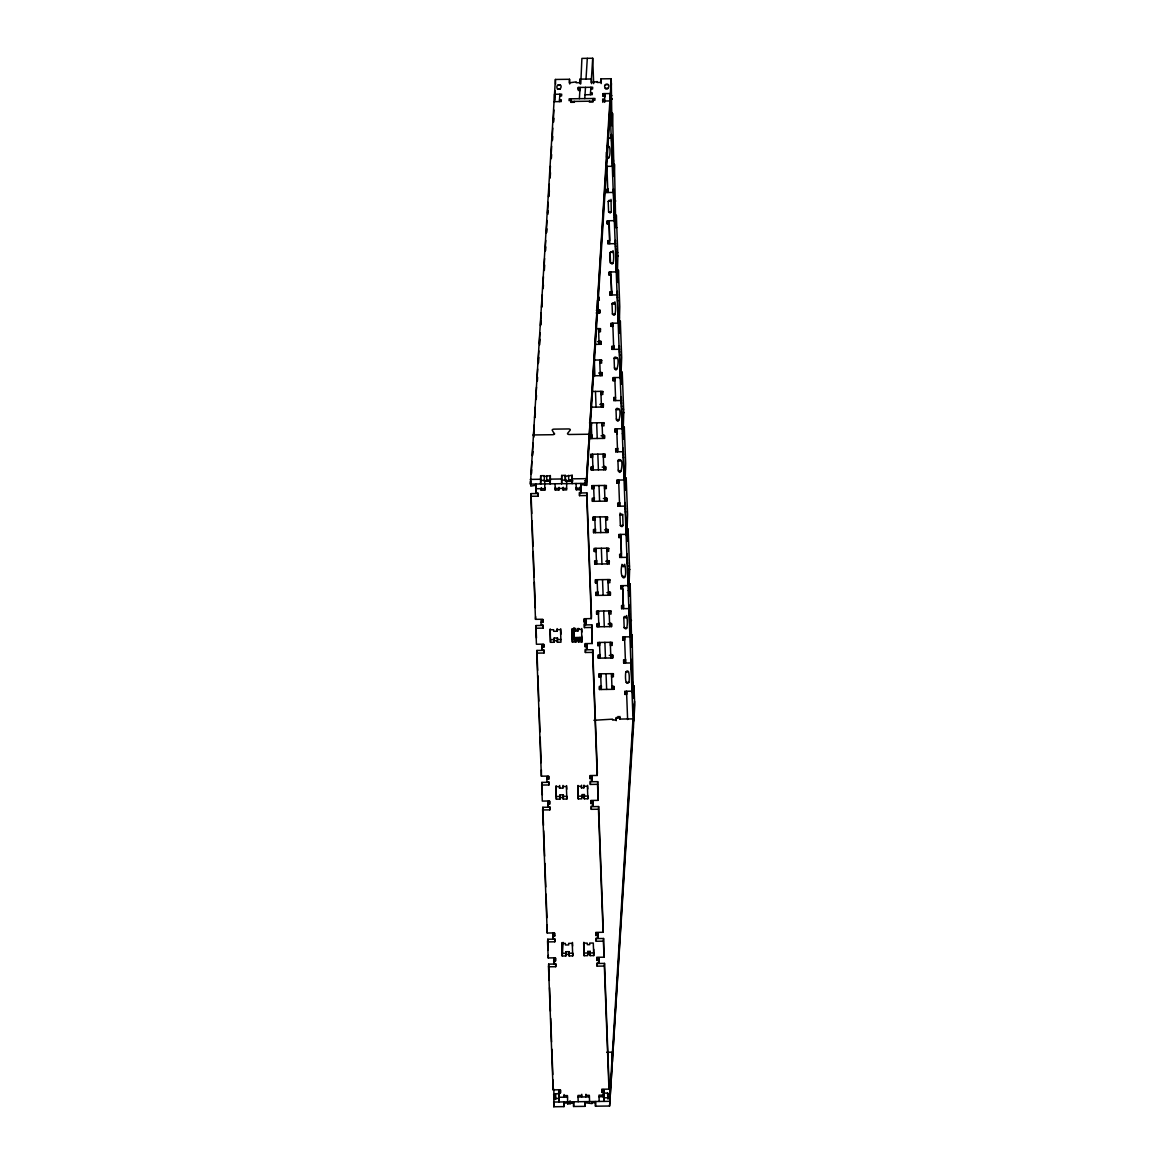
<?xml version="1.0" encoding="UTF-8"?>
<svg xmlns="http://www.w3.org/2000/svg" width="1165" height="1165" viewBox="0 0 1165 1165"><rect width="100%" height="100%" fill="white"/><g stroke="black" fill="none" stroke-linecap="round" stroke-linejoin="round"><path stroke-width="1.5" d="M611.275 119.995L611.873 120.752L611.246 78.725L601.038 78.856L600.82 82.409L597.208 82.467L597.266 81.579L591.179 82.54L592.708 58.25L581.903 58.396L580.782 83.836M611.465 112.816L610.868 109.015M611.188 113.5L612.542 113.486L614.115 176.541L614.45 164.425L613.11 164.44M614.421 221.889L615.688 222.646L614.45 164.425M615.018 215.394L616.358 215.379L617.872 255.761L617.392 273.396M623.246 429.04L623.756 412.599L622.241 372.218L620.887 372.232M623.217 426.492L622.62 422.691M622.955 427.176L624.294 427.162L625.663 463.539L625.154 479.995M624.862 478.116L626.202 478.101L627.571 514.493L627.061 530.934M626.77 529.07L628.11 529.056L629.624 569.437L629.1 584.612M630.731 634.954L632.085 634.94L631.765 647.056L630.178 584L628.823 584.014M632.085 634.94L633.309 693.16L632.056 692.418M621.163 370.397L621.688 357.655L620.333 321.263L618.979 321.278M613.387 162.547L613.46 159.954M615.295 213.501L614.683 210.909M617.348 268.445L616.751 265.853M625.139 476.223L625.212 473.631M627.047 527.177L626.435 524.585M629.1 582.121L628.503 579.529M631.008 633.061L631.081 630.469M632.915 684.015L632.318 681.423M581.539 639.236L581.612 635.93M611.479 114.024L612.193 125.543L612.542 113.486M615.28 214.709L616.023 227.495L616.358 215.379M618.105 282.425L618.426 270.324L617.071 270.338M621.935 384.232L622.241 372.218M626.173 535.58L627.527 535.551L627.76 541.113L628.11 529.056M624.294 427.162L623.959 439.278L623.712 433.657L622.358 433.686M620.333 321.263L619.998 333.379L619.736 327.773M618.426 270.324L619.78 306.701L619.299 324.336M632.639 685.908L633.993 685.894L633.658 698.01M619.329 316.793L619.285 323.156M626.202 478.101L625.867 490.217L625.154 479.893M630.178 584L629.857 596.101L629.581 590.495L628.241 590.524M610.023 105.651L586.257 483.373L530.425 484.101L555.414 79.453L569.525 79.278L569.7 83.982M555.108 91.321L555.021 95.355M530.425 484.101L530.643 480.548M531.051 474.17L531.852 461.457M532.216 455.661L533.002 443.224M533.453 436.045L534.138 425.167M534.589 417.929L535.274 407.066M535.725 399.813L536.526 387.129M536.978 379.892L537.662 369.028M538.012 363.582L538.812 350.913M539.264 343.66L539.948 332.797M540.4 325.545L541.201 312.875M541.536 307.444L542.337 294.76M542.788 287.507L543.472 276.644M543.938 269.406L544.623 258.528M545.074 251.291L545.759 240.412M546.21 233.175L547.011 220.491M547.463 213.253L548.147 202.375M548.497 196.943L549.298 184.274M549.749 177.022L550.433 166.158M550.885 158.906L551.686 146.237M552.021 140.79L552.822 128.121M553.273 120.869L553.957 110.005M555.181 90.754L554.686 100.54L554.453 94.278L561.69 94.176L561.574 95.952L559.768 95.981M531.575 473.427L531.793 469.786M532.711 455.267L532.944 451.627M533.861 437.123L534.196 431.691M535.114 417.201L535.332 413.575M536.25 399.085L536.482 395.459M537.385 380.97L537.618 377.344M538.521 362.854L538.871 357.422M539.672 344.753L540.007 339.306M540.924 324.817L541.143 321.205M542.06 306.715L542.293 303.089M543.196 288.6L543.429 284.974M544.332 270.484L544.681 265.052M545.599 250.562L545.817 246.936M546.735 232.447L546.953 228.821M547.87 214.331L548.103 210.705M549.006 196.215L549.356 190.783M550.157 178.099L550.492 172.668M551.409 158.178L551.628 154.552M552.545 140.062L552.778 136.451M553.681 121.961L553.914 118.335M530.876 496.275L531.051 493.611L538.259 493.523L538.084 496.188L530.876 496.275L535.492 619.343L542.701 619.256L542.817 622.387L541.011 622.416L541.113 625.008L542.919 624.993L543.036 628.124L535.827 628.226L536.424 644.245L543.633 644.158L543.749 647.289L541.943 647.318L542.045 649.91L543.851 649.881L543.968 653.026L536.759 653.114L541.375 776.181L548.569 776.094L548.686 779.225L546.895 779.254L546.982 781.846L548.788 781.832L548.904 784.962L541.696 785.064L542.308 801.083L549.501 800.996L549.618 804.127L547.827 804.156L547.929 806.748L549.72 806.733L549.836 809.864L542.642 809.952L547.244 933.019L554.453 932.932L554.569 936.063L554.729 933.398L552.938 933.427L552.763 936.092L552.865 938.684L554.671 938.67L554.788 941.801L547.579 941.902L548.176 957.921L555.385 957.834L555.501 960.965L553.695 960.994L553.797 963.586L555.603 963.571L555.72 966.702L548.511 966.79L553.127 1089.872L560.321 1089.77L560.452 1092.901L558.647 1092.93L558.982 1101.974L558.807 1090.265L560.613 1090.236L560.452 1092.901M557.482 89.05C554.292 83.399 564.122 83.239 560.19 89.021L557.482 89.05L560.205 89.021M559.389 101.603L559.855 94.205M538.084 496.188L537.968 493.043L536.162 493.072L536.177 486.067M540.677 475.699L540.633 483.97L540.677 475.699L544.288 475.655L544.404 481.247L549.953 481.174M544.943 487.523L544.769 490.188L541.172 490.232L541.332 487.567M544.288 475.655L544.23 476.543L550.317 475.582L550.259 483.839L550.317 475.582M535.492 619.343L535.667 616.678M544.404 481.247L544.463 480.359L540.851 480.417M569.525 79.278L569.292 82.832L576.253 81.856L576.194 82.744L579.806 82.686L580.024 79.133L591.412 78.987L591.587 83.691M544.754 480.359L544.769 490.188M535.827 628.226L535.987 625.547L543.196 625.459L543.036 628.124M570.981 98.792L570.748 102.345L574.36 102.302L574.418 101.413M536.759 653.114L536.934 650.449L544.128 650.361L543.968 653.026M548.307 481.203L548.365 480.315M541.011 622.416L541.186 619.751L542.977 619.722L542.817 622.387M541.943 647.318L542.118 644.653L543.909 644.624L543.749 647.289M542.045 649.91L542.118 644.653M590.772 89.064L592.577 89.035L592.679 87.259L578.277 87.448L578.16 89.224L579.966 89.195M579.369 98.676L580.083 87.419L580.199 90.564M559.04 487.334L558.88 489.999L555.283 490.057L555.443 487.378M541.375 776.181L541.405 769.905M561.137 639.512L557.54 639.57L557.482 637.998L554.176 638.041L554.074 642.279L550.477 642.323L550.23 628.896M584.772 98.617L585.485 87.346M586.01 79.06L587.306 58.323M541.696 785.064L541.871 782.399L549.079 782.298L548.904 784.962M561.69 475.437L561.647 483.693L561.69 475.437L565.287 475.378L565.418 480.97L573.005 480.883M542.642 809.952L542.803 807.287L550.011 807.199L549.836 809.864M566.641 480.067L566.656 489.897L563.059 489.955L563.219 487.276M554.074 642.279L554.176 638.041M565.418 480.97L565.287 475.378M589.417 101.209L589.359 102.098L592.97 102.054L593.189 98.501M546.895 779.254L547.055 776.589L548.861 776.56L548.686 779.225M590.422 94.685L590.888 87.288M550.477 642.323L549.997 629.77L553.608 629.726L553.666 631.299L556.957 631.255L557.132 628.59M556.957 631.255L556.899 629.683L560.511 629.639L560.977 642.192L557.38 642.235L557.482 637.998M547.827 804.156L547.987 801.491L549.793 801.462L549.618 804.127M572.204 475.291L572.146 483.548L572.204 475.291L565.243 476.267M547.929 806.748L547.987 801.491M570.195 480.912L570.253 480.024M547.244 933.019L547.215 924.937M563.423 796.409L567.02 796.35L566.845 799.03L563.248 799.074L563.365 794.836L560.059 794.88L559.943 799.117L556.346 799.161L556.113 785.734M547.579 941.902L547.754 939.238L554.948 939.136L554.788 941.801M580.053 487.057L579.893 489.722L576.282 489.781L576.457 487.116M548.176 957.921L548.351 955.256M604.679 102.374L604.548 99.243L602.756 99.258L602.64 101.035L609.848 100.947L633.352 728.3M603.019 96.2L603.106 93.637L610.314 93.535L610.547 99.811L610.708 94.846M563.001 785.428L562.841 788.093L559.535 788.137L559.71 785.472M548.511 966.79L548.686 964.125L555.88 964.038L555.72 966.702M586.883 492.882L586.709 495.547L579.515 495.649L579.675 492.97L586.883 492.882L591.5 615.95L591.325 618.615L584.116 618.717L584.233 621.848L586.301 621.76L586.213 619.154L584.408 619.183L584.233 621.848M604.446 101.02L604.912 93.608L605.028 96.753M605.232 88.424C602.057 82.511 612.135 82.817 607.824 88.642C606.12 90.025 603.179 87.492 607.941 88.394M552.865 938.684L552.938 933.427M579.515 495.649L579.398 492.504L581.189 492.489L581.204 485.485M572.525 639.367L576.122 639.323L575.961 641.988L572.35 642.032L572.117 628.619M563.248 799.074L563.365 794.836M574.025 629.129L574.068 628.241M574.112 631.736L574.17 630.847M553.695 960.994L553.87 958.329L555.676 958.3L555.501 960.965M574.287 633.993L574.068 637.546L581.277 637.444L581.393 640.59L581.568 637.925L579.762 637.939L579.602 640.604M553.797 963.586L553.87 958.329M578.146 628.314L577.971 630.979L575.539 631.008L575.714 628.343M610.198 110.355L586.607 485.412L581.262 484.596L581.029 488.15L576.224 488.208M575.961 641.988L576.063 637.75L578.495 637.721L578.379 641.959L581.99 641.915L582.15 639.25L578.554 639.294M586.257 483.373L611.246 78.725M606.586 156.809C609.79 163.508 611.203 147.722 608.902 146.324M610.489 98.239L611.421 83.429M610.766 96.404L610.81 93.054M601.038 435.768L604.635 435.725L604.475 438.39L590.058 438.579L590.233 435.914M598.169 309.38L597.936 312.934L597.499 300.395L599.305 300.366L599.174 297.235M614.479 218.001L613.504 188.876L613.256 192.429L606.062 192.531L606.222 189.866M578.379 641.959L578.495 637.721M592.068 434.996L591.835 438.55L591.252 422.866M596.16 312.963L599.771 312.919L599.931 310.254L596.334 310.298M590.772 457.394L590.932 454.729L592.737 454.7L592.563 457.364L590.772 457.394L590.655 454.263L605.057 454.073L605.174 457.204L603.368 457.233L603.543 454.568L605.349 454.539M608.101 188.948L607.868 192.502L606.892 166.362L612.295 166.289L612.513 162.736M611.523 138.533L611.581 137.645M611.625 141.154L611.669 140.266M602.218 467.136L605.815 467.092L605.64 469.757L591.238 469.946L591.398 467.281M599.334 340.748L599.116 344.301L598.533 328.617M611.741 144.285L611.8 143.397M609.033 223.869L607.227 223.898L607.402 221.233L609.208 221.204L609.674 240.602L607.868 240.631L607.984 243.762L615.193 243.674L615.411 240.121L616.416 269.231L616.256 271.896L609.047 271.998L609.164 275.129L610.97 275.115L611.581 291.833L609.776 291.862L609.892 294.993L617.115 294.905L617.334 291.352L618.324 320.462M553.127 1089.872L553.025 1079.955M612.135 154.741L612.178 153.853M569.292 953.247L572.903 953.203L572.729 955.868L569.132 955.912L569.234 951.674L565.928 951.718L565.826 955.955L562.229 955.999L563.146 942.412M612.251 157.872L612.309 156.984M567.515 1097.153L558.807 1097.27L559.025 1093.717L555.428 1093.76L555.545 1099.352L553.754 1099.381L553.914 1089.231M593.233 466.364L593.014 469.917L592.432 454.234M595.519 344.359L600.951 344.287L601.111 341.622L597.514 341.665M612.339 160.493L612.397 159.605M591.937 488.761L592.111 486.096L593.917 486.067L593.742 488.732L591.937 488.761L591.82 485.63L606.237 485.441L606.353 488.572L604.548 488.601L604.722 485.936L606.514 485.907M633.993 685.894L634.75 706.077L609.586 1106.022L595.475 1106.197L595.708 1102.643L592.097 1102.702L592.038 1103.59L585.194 1102.789L584.976 1106.342L573.588 1106.488L573.821 1102.935L567.734 1103.896L567.792 1103.007L564.18 1103.066L563.962 1106.619L553.754 1106.75L553.972 1095.741M607.984 243.762L608.159 241.097M553.754 1106.75L553.987 1103.197M611.013 199.361L611.29 211.812L610.227 212.991L608.611 212.059L608.188 201.399L609.251 200.22L610.868 201.152L608.203 201.399M584.626 624.921L591.82 624.819L591.66 627.484L584.451 627.586L584.51 621.775M603.383 498.504L606.994 498.46L606.819 501.125L592.417 501.314L592.577 498.649M600.514 372.116L600.295 375.669L599.698 359.985M555.545 1099.352L555.428 1093.76M586.213 619.154L586.141 624.425L584.335 624.44L584.451 627.586M586.141 624.425L586.301 621.76M594.412 497.732L594.194 501.285L593.597 485.601M593.116 375.771L602.116 375.654L602.29 372.989L598.679 373.033M613.562 192.909L613.62 192.021M587.145 644.056L586.971 646.721L585.165 646.75L585.34 644.085L587.145 644.056L587.233 646.648L587.073 649.327L585.267 649.342L585.383 652.487L592.592 652.385L592.752 649.721L585.558 649.822L585.383 652.487M593.116 520.129L593.291 517.464L595.082 517.435L594.922 520.1L593.116 520.129L593 516.998L607.402 516.809L607.533 519.94L605.727 519.969L605.887 517.304L607.693 517.275M613.664 195.516L613.707 194.628M613.78 198.662L613.824 197.773M609.164 275.129L609.339 272.464L611.13 272.435M604.562 529.871L608.159 529.827L607.999 532.492L593.582 532.682L593.757 530.017M601.693 403.483L601.475 407.036L600.878 391.353M612.95 250.592C613.984 252.674 614.392 269.144 610.562 262.416M558.647 1092.93L558.807 1090.265M614.173 209.118L614.217 208.229M614.29 212.248L614.334 211.36M614.377 214.87L614.436 213.981M614.552 217.112L614.319 220.666L607.111 220.768L607.227 223.898M609.892 294.993L610.067 292.328M581.772 797.253L584.204 797.224L584.262 798.797L587.859 798.753L588.034 796.088L584.437 796.132L584.364 794.559L581.947 794.588L581.83 798.826L578.233 798.87L578 785.458M595.592 529.099L595.359 532.653L594.776 516.969M590.655 407.182L603.295 407.022L603.455 404.357L599.859 404.401M569.132 955.912L569.234 951.674M594.296 551.496L594.456 548.832L596.262 548.802L596.087 551.482L594.296 551.496L594.179 548.365L608.581 548.176L608.698 551.307L606.907 551.336L607.067 548.671L608.873 548.642M605.742 561.239L609.339 561.195L609.178 563.86L594.762 564.049L594.936 561.384M602.873 434.851L602.64 438.404L602.057 422.72M611.931 291.425L611.712 294.978L610.853 271.969M615.484 244.14L615.528 243.252M584.014 785.152L583.854 787.817L581.422 787.846L581.597 785.181M615.571 246.762L615.63 245.859M611.072 326.36L611.232 323.695L613.038 323.681L612.877 326.346L611.072 326.36L610.955 323.229L618.164 323.142L618.397 319.574M615.688 249.893L615.746 249.004M596.757 560.467L596.538 564.02L595.956 548.336M595.475 582.864L595.635 580.199L597.441 580.17L597.266 582.85L595.475 582.864L595.344 579.733L609.761 579.544L609.878 582.675L608.072 582.704L608.247 580.039L610.038 580.01M612.47 313.647C616.3 320.375 615.892 303.905 614.858 301.822M616.081 260.348L616.139 259.46M585.165 646.75L585.048 643.604L592.257 643.517L591.82 624.819M616.198 263.479L616.256 262.591M564.078 1094.532L563.904 1097.197L563.845 1095.639L567.457 1095.581L567.734 1103.896M616.3 266.101L616.358 265.212M606.907 592.606L610.518 592.563L610.344 595.228L595.941 595.417L596.101 592.752M604.038 466.218L603.819 469.772L603.237 454.088M616.256 271.896L616.474 268.343M620.363 374.839L619.372 345.714L619.154 349.282L611.931 349.369L612.106 346.704M584.262 798.797L584.364 794.559M597.936 591.835L597.718 595.388L597.121 579.704M596.64 614.232L596.815 611.567L598.606 611.538L598.446 614.217L596.64 614.232L596.524 611.101L610.941 610.911L611.057 614.042L609.251 614.072L609.412 611.407L611.217 611.377M613.97 345.787L613.751 349.34L612.761 323.2M617.392 295.371L617.45 294.483M617.494 297.992L617.552 297.104M608.086 623.974L611.683 623.93L611.523 626.595L597.121 626.785L597.281 624.12M605.218 497.586L604.999 501.139L604.402 485.456M617.61 301.123L617.668 300.235M613.11 380.737L613.271 378.072L615.076 378.043L614.916 380.707L613.11 380.737L612.994 377.606L620.202 377.504L620.435 373.95M614.538 367.354C616.649 376.572 619.969 358.543 616.809 357.524M618.003 311.579L618.062 310.691M618.12 314.725L618.178 313.822M618.222 317.331L618.28 316.443M597.82 645.599L597.98 642.934L599.786 642.905L599.625 645.585L597.82 645.599L597.703 642.468L612.106 642.279L612.222 645.41L610.431 645.439L610.591 642.774L612.397 642.745M599.116 623.202L598.883 626.755L598.3 611.072M592.184 778.599L590.116 778.686L590.276 776.021L592.082 775.992L592.184 778.599L592.009 781.264L590.218 781.293L590.335 784.424L597.529 784.322L597.703 781.657L590.495 781.759L590.335 784.424M622.285 426.07L621.294 396.959L621.062 400.512L613.853 400.6L614.013 397.935M609.266 655.342L612.863 655.298L612.703 657.963L598.286 658.152L598.461 655.487M606.397 528.954L606.164 532.507L605.582 516.823M592.082 775.992L592.009 781.264M619.139 349.282L619.299 346.602M593.014 800.894L592.854 803.559L591.048 803.588L591.223 800.923L593.014 800.894L593.116 803.5L592.941 806.165L591.15 806.18L591.267 809.326L598.461 809.224L598.635 806.559L591.427 806.661L591.267 809.326M598.999 676.967L599.159 674.302L600.965 674.273L600.791 676.952L598.999 676.967L598.883 673.836L613.285 673.647L613.402 676.778L611.596 676.807L611.771 674.142L613.576 674.113M600.281 654.57L600.062 658.123L599.48 642.439M619.431 349.748L619.489 348.859M619.532 352.354L619.591 351.466M619.649 355.5L619.707 354.611M616.824 431.953L615.033 431.967L615.193 429.303L616.999 429.288M607.562 560.321L607.344 563.875L606.761 548.191M616.46 418.584C618.571 427.803 621.892 409.774 618.731 408.769M614.042 686.666L613.868 689.331L599.465 689.52L599.625 686.855M620.042 365.956L620.1 365.067M620.159 369.087L620.217 368.198M620.261 371.708L620.319 370.82M593.771 949.329L593.742 955.591L590.145 955.635L590.247 951.397L587.815 951.426L587.713 955.664L584.102 955.708L583.869 942.296M624.207 477.3L623.217 448.19L622.969 451.743L615.775 451.831L615.935 449.166M601.46 685.937L601.242 689.491L600.645 673.807M608.742 591.689L608.523 595.242L607.926 579.558M590.116 778.686L590 775.555L597.208 775.453L597.368 772.788L592.752 649.721M617.814 448.263L617.581 451.816L616.722 428.807M621.353 400.978L621.411 400.09M621.455 403.6L621.513 402.711M621.571 406.731L621.629 405.842M616.955 483.198L617.115 480.533L618.921 480.519L618.746 483.184L616.955 483.198L616.824 480.067L624.047 479.98L624.265 476.412M618.382 469.83C620.494 479.033 623.799 461.005 620.654 460M621.964 417.187L622.023 416.298M591.048 803.588L590.932 800.442L598.14 800.355L597.703 781.657M622.081 420.317L622.139 419.429M622.183 422.939L622.226 422.05M609.921 623.057L609.688 626.61L609.106 610.926M622.358 425.181L622.11 428.735L614.916 428.837L615.033 431.967M626.246 531.677L625.255 502.552L625.008 506.12L617.814 506.207L617.974 503.542M590.145 955.635L590.247 951.397M581.786 1094.299L581.626 1096.964L581.568 1095.406L577.957 1095.449L578.19 1101.726M619.853 502.625L619.62 506.178L618.644 480.038M623.275 452.209L623.333 451.321M623.377 454.831L623.435 453.942M611.101 654.424L610.868 657.977L610.285 642.294M623.493 457.962L623.552 457.073M619.984 514.406L620.071 513.066M620.785 537.546L618.979 537.575L619.154 534.91L620.96 534.881L621.426 554.278L619.62 554.307L619.736 557.438L626.945 557.351L627.163 553.797L628.168 582.908M623.887 468.417L623.945 467.529M624.003 471.563L624.061 470.675M624.091 474.17L624.149 473.281M585.966 1094.255L585.791 1096.92L585.733 1095.348L589.344 1095.304L589.577 1101.58M598.053 935.437L595.999 935.524L596.16 932.859L597.965 932.83L598.053 935.437L597.893 938.102L596.087 938.131L596.203 941.262L603.412 941.16L603.572 938.495L596.378 938.597L596.203 941.262M619.736 557.438L619.911 554.773M622.692 514.377L623.057 525.488L621.979 526.667L620.363 525.735L619.94 515.076L621.003 513.896L622.62 514.828L619.955 515.076M612.266 685.792L612.047 689.345L611.465 673.661M597.965 932.83L597.893 938.102M598.897 957.732L598.723 960.397L596.931 960.426L597.092 957.761L598.897 957.732L598.985 960.339L598.825 963.004L597.019 963.018L597.135 966.164L604.344 966.062L604.519 963.397L597.31 963.499L597.135 966.164M625.314 506.586L625.372 505.697M624.702 564.268C628.75 584.16 618.353 580.49 622.008 564.311M625.416 509.192L625.459 508.304M625.532 512.338L625.59 511.45M630.076 634.153L629.085 605.028L628.867 608.581L621.644 608.669L621.528 605.538L623.333 605.509L622.722 588.791L620.916 588.806L621.091 586.141L622.882 586.126M625.925 522.794L625.969 521.905M626.042 525.925L626.086 525.036M626.129 528.546L626.188 527.658M626.304 530.789L626.071 534.342L618.863 534.444L618.979 537.575M621.644 608.669L621.819 606.004M595.999 935.524L595.868 932.393L603.077 932.291L603.252 929.626L598.635 806.559M623.683 605.101L623.464 608.654L622.605 585.646M627.236 557.817L627.294 556.928M627.323 560.438L627.382 559.55M627.44 563.569L627.498 562.68M618.12 716.417L618.003 718.193L616.212 718.222L616.125 719.999L612.513 720.043L612.572 719.154L593.902 720.29M622.824 640.036L622.998 637.372L624.79 637.357L624.629 640.022L622.824 640.036L622.707 636.906L629.93 636.818M624.222 627.323C628.052 634.051 627.644 617.581 626.61 615.499M627.833 574.025L627.891 573.136M596.931 960.426L596.8 957.281L604.009 957.193L603.572 938.495M627.95 577.156L628.008 576.267M628.052 579.777L628.11 578.889M628.226 582.019L628.008 585.573L620.799 585.675L620.916 588.806M599.028 1096.746L603.834 1096.673L604.053 1093.12L607.664 1093.076L607.781 1098.668L609.586 1098.653L633.003 718.892L619.78 719.067L619.94 716.402M632.114 688.515L631.124 659.405L630.891 662.958L623.683 663.045L623.857 660.38M628.852 608.581L629.027 605.917M625.721 659.463L625.503 663.016L624.527 636.876M629.158 609.047L629.202 608.159M629.246 611.669L629.304 610.78M629.362 614.8L629.42 613.911M624.862 694.413L625.023 691.748L626.828 691.719L626.668 694.384L624.862 694.413L624.746 691.282L631.954 691.18L632.187 687.627M629.755 625.255L629.814 624.367M629.872 628.401L629.93 627.513M629.974 631.008L630.032 630.119M629.916 636.818L630.149 633.265M603.834 1089.668L603.674 1092.348L601.868 1092.362L602.043 1089.697L603.834 1089.668L603.994 1094.008L602.8 1094.022L602.625 1096.702L602.567 1095.129L598.97 1095.173L599.203 1101.449M631.182 663.424L631.241 662.535M631.284 666.031L631.343 665.142M604.053 1093.12L604.009 1101.391L603.674 1092.348M631.401 669.176L631.459 668.288M631.794 679.632L631.852 678.744M631.911 682.763L631.969 681.875M632.013 685.384L632.071 684.496M607.781 1098.668L607.664 1093.076M601.868 1092.362L601.752 1089.231L608.96 1089.129L609.12 1086.464L604.519 963.397M633.687 712.849L633.818 720.902M609.586 1106.022L633.178 723.596M633.644 716.184L634.576 701.374M613.212 263.042L610.518 263.086L610.125 252.63L612.863 251.931M622.314 576.093L624.964 576.733M579.151 628.59L577.345 629.697M612.033 303.861C612.63 300.672 617.756 305.361 612.047 303.861L612.441 314.317L615.135 314.288M614.072 358.238C614.669 355.048 619.795 359.737 614.086 358.238L614.465 368.693L617.173 368.65M615.994 409.468C616.591 406.279 621.717 410.968 615.994 409.468L616.387 419.924L619.096 419.881M617.901 460.699C618.513 457.51 623.639 462.199 617.916 460.699L618.309 471.155L621.018 471.126M623.785 617.537C624.382 614.348 629.508 619.037 623.799 617.537L624.192 627.993L626.887 627.964M625.823 671.914C630.09 667.021 629.362 681.117 628.925 682.326C624.615 687.234 625.416 673.122 625.823 671.914L628.532 671.87M612.237 125.5L610.897 125.383M625.62 484.611L625.474 485.412L625.212 482.237M631.488 641.449L631.357 642.25L631.182 640.939M613.868 170.935L613.78 171.692L613.504 169.493M633.673 697.995L633.09 691.879M554.467 434.064L552.239 430.293A1.806 0.888 -2.1 0 1 554.03 429.128L568.593 428.938A1.806 0.888 -2.1 0 1 570.238 430.06L567.632 433.307A1.806 0.888 -2.1 0 0 569.248 434.487L588.878 434.225L589.228 443.632M622.066 565.666C623.887 563.7 626.493 567.996 621.877 566.307M557.715 85.351L560.423 85.307M605.465 84.725L608.174 84.681M590.524 92.909L592.33 92.894L592.213 94.671L585.019 94.758M602.989 95.413L604.795 95.384L604.839 96.564M610.518 95.632L611.873 95.617M610.649 98.938L612.004 98.923M559.535 99.826L561.326 99.811L561.224 101.588L553.987 101.675M610.635 99.127L611.975 99.112M570.865 100.569L569.059 100.598L569.175 98.821L594.995 98.472L594.878 100.248L593.072 100.277M570.806 101.457L593.029 101.166M607.62 138.111L611.232 138.067L611.465 134.514L612.455 163.624M611.931 155.265L613.285 155.251M609.266 157.45L606.557 157.479L606.368 152.251M607.737 189.371L605.946 189.4L606.062 192.531M614.45 201.021L615.804 201.006M608.596 211.855L611.29 211.812M615.47 227.568L616.824 227.554M616.401 252.47L617.756 252.456M616.533 255.776L617.872 255.761M616.503 255.965L617.858 255.951M617.159 276.833L618.091 282.44M616.78 282.221L618.12 282.207M597.849 309.803L599.655 309.774L599.771 312.919M617.8 312.103L619.154 312.089M596.757 328.647L600.354 328.603L600.47 331.734L598.679 331.763L598.839 329.098L600.645 329.069M599.028 341.17L600.82 341.141L600.951 344.287M613.62 346.209L611.814 346.238L611.931 349.369M601.81 360.436L600.019 360.466L599.844 363.131L601.65 363.101L601.533 359.97L594.296 360.058L594.893 375.742M620.566 367.747L621.222 375.29M600.208 372.538L601.999 372.509L602.116 375.654M620.304 378.741L621.644 378.712L621.906 384.334M591.878 391.469L602.713 391.338L602.829 394.469L601.024 394.498L601.198 391.833L602.989 391.804M615.542 397.44L613.737 397.469L613.853 400.6M601.373 403.906L603.179 403.876L603.295 407.022M622.285 409.308L623.625 409.294M622.401 412.614L623.756 412.599M622.387 412.803L623.741 412.789M589.475 422.895L603.878 422.706L603.994 425.837L602.203 425.866L602.363 423.201L604.169 423.172M589.767 423.361L591.558 423.332L591.398 425.997L589.592 426.026M533.046 434.953L552.676 434.705A1.806 0.888 -2.1 0 0 554.438 433.482M591.747 435.419L589.941 435.433L590.058 438.579M602.553 435.273L604.358 435.244L604.475 438.39M617.45 448.671L615.659 448.7L615.775 451.831M592.927 466.786L591.121 466.801L591.238 469.946M603.732 466.641L605.523 466.612L605.64 469.757M530.25 479.397L540.458 479.266M550.084 479.135L561.472 478.99M571.971 478.844L586.082 478.669M550.492 480.286L546.88 480.329L546.836 481.218L546.705 475.626M561.865 480.14L565.476 480.082M572.379 479.995L568.768 480.038L568.709 480.941L568.593 475.335M584.626 480.723L586.432 480.708L586.607 485.412M544.71 488.616L536.002 488.732L536.235 485.179L530.774 486.14L530.599 481.436M555.21 488.485L566.598 488.339M594.092 498.154L592.301 498.169L592.417 501.314M604.897 498.008L606.703 497.979L606.819 501.125M619.489 503.047L617.698 503.076L617.814 506.207M620.348 525.532L623.057 525.488M595.271 529.522L593.466 529.536L593.582 532.682M606.077 529.376L607.882 529.347L607.999 532.492M596.451 560.889L594.645 560.904L594.762 564.049M607.256 560.744L609.047 560.715L609.178 563.86M628.153 566.146L629.508 566.132M628.284 569.452L629.624 569.437M628.255 569.641L629.61 569.627M597.616 592.257L595.825 592.271L595.941 595.417M608.421 592.111L610.227 592.082L610.344 595.228M630.192 620.406L631.532 620.377M598.795 623.625L596.99 623.639L597.121 626.785M609.601 623.479L611.407 623.45L611.523 626.595M550.637 639.658L554.234 639.614M554.016 640.706L557.321 640.663L557.38 642.235M575.903 640.415L578.321 640.386M599.975 654.992L598.169 655.007L598.286 658.152M610.78 654.846L612.586 654.817L612.703 657.963M625.372 659.885L623.566 659.914L623.683 663.045M626.231 682.37L628.925 682.326M601.155 686.36L599.349 686.374L599.465 689.52M611.96 686.214L613.751 686.185L613.868 689.331M556.521 796.496L560.117 796.452L560.059 794.88M578.393 796.205L582.005 796.161M563.19 797.501L559.884 797.544L559.943 799.117M552.763 936.092L554.831 936.005M584.277 953.043L587.874 952.999L587.815 951.426M590.306 952.97L593.902 952.926M569.073 954.339L565.768 954.383L565.826 955.955M587.655 954.091L590.087 954.062M606.674 1052.243L612.033 1052.17L612.382 1061.577M553.564 1094.678L555.37 1094.649M607.606 1093.964L609.397 1093.95M578.015 1097.022L589.403 1096.862M555.603 1098.464L559.2 1098.42M604.227 1097.823L607.839 1097.78M553.579 1102.046L609.412 1101.318M607.46 145.829L608.858 146.994M612.819 252.587C608.247 247.81 609.921 261.863 610.518 263.086M627.221 535.041L627.382 536.366L627.163 534.123M619.387 326.404L619.605 328.574L619.299 324.263M621.294 377.344L621.513 379.528L621.207 375.203M623.348 432.23L623.566 434.472L623.275 430.147M629.231 589.068L629.45 591.31L629.115 585.791M617.435 274.445L617.698 277.634L617.392 273.309M627.163 534.182L627.047 529.609M611.159 87.579L611.101 90.928L611.043 89.356M634.313 705.524L634.255 703.951L634.197 707.301M633.964 711L633.906 709.441L633.76 714.407M617.057 430.948L617.188 434.297M608.931 220.738L609.79 243.747M614.8 377.576L615.673 400.585M620.683 534.415L621.542 557.423M626.552 691.253L627.615 719.533M603.106 93.637L603.208 96.244M602.756 99.258L602.873 102.403M601.038 78.856L601.213 83.56M619.78 719.067L619.722 717.494L616.125 717.538L616.241 720.684M592.708 58.25L593.669 83.632M595.475 391.425L596.058 407.109M596.655 422.793L597.237 438.477M597.834 454.161L598.417 469.844M598.999 485.528L599.596 501.212M600.179 516.896L600.761 532.58M601.358 548.264L601.941 563.947M602.523 579.631L603.121 595.315M603.703 610.999L604.285 626.683M604.883 642.366L605.465 658.05M606.048 673.734L606.645 689.418M580.024 79.133L580.199 83.836M578.277 87.448L578.393 90.579M586.709 495.547L591.325 618.615M591.66 627.484L592.257 643.517M592.592 652.385L597.208 775.453M597.529 784.322L598.14 800.355M598.461 809.224L603.077 932.291M603.412 941.16L604.009 957.193M604.344 966.062L608.96 1089.129M584.684 482.295L584.801 485.426M580.854 483.446L581.189 492.489M586.971 646.721L587.073 649.327M592.854 803.559L592.941 806.165M598.723 960.397L598.825 963.004M579.835 488.164L579.893 489.722M581.757 628.488L581.888 632.071M587.626 785.327L587.757 788.909M576.049 483.504L576.282 489.781M581.99 641.915L581.524 629.362L577.913 629.406L577.971 630.979M587.859 798.753L587.393 786.2L583.796 786.244L583.854 787.817M593.742 955.591L593.276 943.038L589.665 943.082L589.723 944.655L587.306 944.684L587.247 943.126L583.636 943.169L584.102 955.708M579.471 637.473L579.602 640.954M595.3 1101.493L595.475 1106.197M555.414 79.453L555.588 84.157M575.539 631.008L575.481 629.435L571.884 629.493L572.35 642.032M581.422 787.846L581.364 786.273L577.767 786.331L578.233 798.87M573.981 627.818L574.243 634.881M573.748 628.721L574.199 641.027M563.001 488.383L563.059 489.955M584.801 1101.639L584.976 1106.342M558.821 488.441L558.88 489.999M560.744 628.765L560.947 634.139M566.612 785.603L566.758 789.186M572.496 942.441L572.627 946.024M555.035 483.781L555.283 490.057M566.845 799.03L566.379 786.477L562.782 786.521L562.841 788.093M572.729 955.868L572.263 943.315L568.651 943.359L568.709 944.932L565.418 944.975L565.36 943.402L561.748 943.446L562.229 955.999M573.413 1101.784L573.588 1106.488M565.928 951.718L565.986 953.29L562.389 953.334L561.981 942.572M559.535 788.137L559.477 786.564L555.88 786.608L556.346 799.161M570.049 1100.736L570.166 1103.867M541.113 488.674L541.172 490.232M563.787 1101.915L563.962 1106.619M547.055 776.589L547.157 779.181M535.827 484.028L536.162 493.072M531.051 493.611L531.793 513.517M532.07 520.755L533.017 546.094M533.221 551.526L534.167 576.864M534.371 582.296L535.317 607.635M535.987 625.547L536.468 638.012M536.934 650.449L537.677 670.356M537.88 675.787L538.827 701.126M539.104 708.364L539.978 731.897M540.181 737.328L541.128 762.667M541.871 782.399L542.337 794.85M542.803 807.287L543.487 825.388M543.691 830.82L544.638 856.159M544.9 863.396L545.788 886.929M546.065 894.167L546.938 917.685M547.754 939.238L548.147 949.912M548.686 964.125L549.298 980.42M549.56 987.658L550.448 1011.191M550.71 1018.428L551.598 1041.947M551.861 1049.199L552.822 1074.523M633.003 690.015L632.915 686.505M613.46 168.546L613.387 164.979M623.246 428.953L623.275 430.235M629.1 584.553L629.129 585.879M621.163 372.829L621.193 374.096M631.008 634.27L631.008 635.566M554.846 95.574L554.744 97.205L554.846 95.574"/></g></svg>
